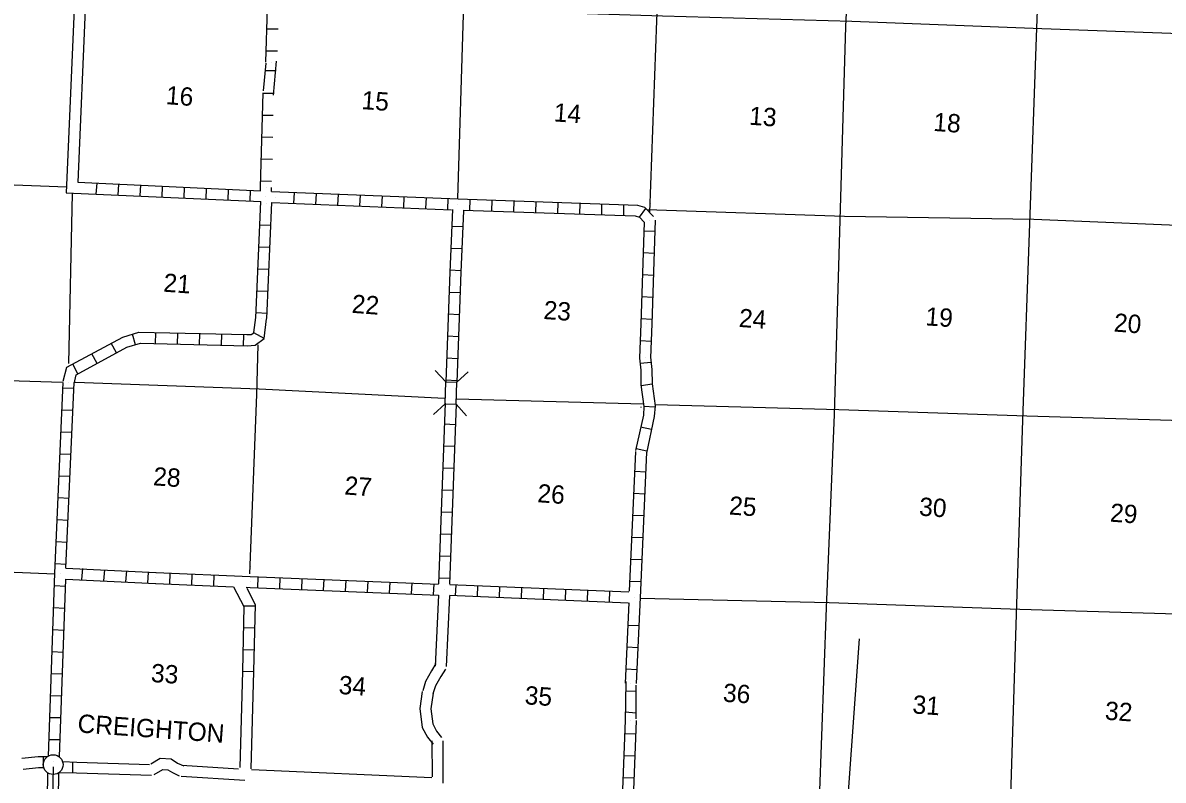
# Model space of a CAD drawing. Extents: x -2721982 to 866285, y 207901 to 16197285.
# Drawn here: x 799509 to 830683, y 16092570 to 16113279 of the extents above; entities that cross this region are included whole.
import ezdxf

# ---------------------------------------------------------------- set-up
doc = ezdxf.new("R2010")
doc.units = 0
for name, color, linetype in [('L1', 7, 'Continuous'), ('L10', 7, 'Continuous'), ('L11', 7, 'Continuous'), ('L13', 7, 'Continuous'), ('L14', 7, 'Continuous'), ('L16', 7, 'Continuous'), ('L18', 7, 'Continuous'), ('L8', 7, 'Continuous')]:
    doc.layers.add(name, color=color, linetype=linetype)

msp = doc.modelspace()

# ---------------------------------------------------------------- linework, layer by layer
at = {"layer": 'L1'}
msp.add_line((821521, 16084444), (822384, 16096433), dxfattribs=at)
at = {"layer": 'L10'}
for p, q in [((805513, 16095554), (805443, 16092915)), ((805814, 16095545), (805741, 16092877)), ((800983, 16093067), (802972, 16093001)), ((803857, 16092979), (805407, 16092884)), ((805758, 16092867), (810688, 16092646)), ((800976, 16092769), (803026, 16092704)), ((803836, 16092679), (805577, 16092570))]:
    msp.add_line(p, q, dxfattribs=at)
for points in [[(803006, 16093015), (803260, 16093172), (803560, 16093151), (803736, 16093038), (803907, 16092967)], [(803103, 16092723), (803339, 16092865), (803472, 16092856), (803600, 16092780), (803786, 16092691)]]:
    msp.add_lwpolyline(points, dxfattribs=at)
at = {"layer": 'L11'}
for p, q in [((810871, 16097630), (810781, 16095686)), ((811170, 16097608), (811082, 16095681)), ((810693, 16093650), (810697, 16092662)), ((810994, 16093645), (810994, 16092490))]:
    msp.add_line(p, q, dxfattribs=at)
for points in [[(800925, 16113871), (800696, 16108630)], [(801225, 16113862), (801009, 16108918)], [(810803, 16095760), (810680, 16095559), (810517, 16095270), (810440, 16095016)], [(811060, 16095607), (810937, 16095407), (810792, 16095150), (810718, 16094929)], [(810430, 16094992), (810363, 16094528), (810426, 16094013), (810574, 16093743), (810728, 16093556)], [(810728, 16094953), (810664, 16094523), (810718, 16094109), (810820, 16093909), (810959, 16093740)]]:
    msp.add_lwpolyline(points, dxfattribs=at)
at = {"layer": 'L13'}
for points in [[(812010, 16124973), (811758, 16118798), (811544, 16113507), (811391, 16108472)], [(817239, 16124722), (817054, 16118543), (816830, 16113336), (816643, 16108100)], [(822522, 16124518), (822256, 16118378), (821999, 16113182), (821843, 16107879), (821687, 16102567), (821474, 16097285), (821281, 16092035), (821117, 16086741), (820931, 16081473), (820746, 16076114), (820614, 16071135)], [(827624, 16124369), (827411, 16118266), (827221, 16113128)], [(806548, 16113859), (811704, 16113630), (816998, 16113467), (822176, 16113320), (827368, 16113122), (832660, 16112934), (838052, 16112739), (842980, 16112602)], [(827216, 16113128), (827026, 16107791), (826840, 16102414), (826667, 16097112), (826498, 16091852), (826260, 16086563), (825973, 16081295), (825838, 16075931), (825604, 16065696)], [(786946, 16109293), (790476, 16109156), (795694, 16108982), (800702, 16108797)], [(800856, 16108611), (800756, 16103964)], [(816567, 16108177), (821969, 16107995), (827143, 16107908), (832383, 16107690), (837757, 16107479), (842808, 16107308)], [(805931, 16104471), (805893, 16103118), (805707, 16098210)], [(785936, 16104102), (790305, 16103863), (795533, 16103604), (800594, 16103457)], [(800937, 16103449), (805971, 16103271), (811032, 16103016)], [(811366, 16103000), (816469, 16102859)], [(816794, 16102844), (821814, 16102709), (826957, 16102531), (832135, 16102377), (837549, 16102146), (842836, 16102000), (843254, 16101987)], [(816405, 16102780), (816404, 16102763)], [(786800, 16098775), (790053, 16098625), (795278, 16098425), (800384, 16098208)], [(816388, 16097551), (821552, 16097430), (826761, 16097248), (831980, 16097090), (837333, 16096923), (842615, 16096718), (844168, 16096657)]]:
    msp.add_lwpolyline(points, dxfattribs=at)
at = {"layer": 'L16'}
msp.add_circle((800339, 16092995), 270, dxfattribs=at)
at = {"layer": 'L18'}
for p, q in [((811073, 16103465), (810785, 16103770)), ((811055, 16102864), (811073, 16103465)), ((811073, 16103465), (811373, 16103452)), ((811355, 16102850), (811373, 16103452)), ((811373, 16103452), (811687, 16103739)), ((811055, 16102864), (810740, 16102568)), ((811055, 16102864), (811355, 16102850)), ((811355, 16102850), (811642, 16102537))]:
    msp.add_line(p, q, dxfattribs=at)
at = {"layer": 'L8'}
for p, q in [((806153, 16112205), (806201, 16113683)), ((806485, 16113101), (806184, 16113106)), ((806467, 16112500), (806166, 16112505)), ((806304, 16112202), (806304, 16112202)), ((806433, 16111964), (806132, 16111969)), ((806007, 16108784), (806076, 16111365)), ((806376, 16111343), (806075, 16111348)), ((806226, 16111363), (806226, 16111363)), ((806357, 16110742), (806057, 16110747)), ((806348, 16110140), (806047, 16110154)), ((806330, 16109539), (806029, 16109552)), ((801009, 16108918), (806009, 16108684)), ((801516, 16108596), (801538, 16108896)), ((802117, 16108570), (802130, 16108870)), ((802718, 16108544), (802731, 16108844)), ((803318, 16108509), (803331, 16108809)), ((803918, 16108482), (803932, 16108783)), ((804519, 16108456), (804532, 16108756)), ((806009, 16108684), (806007, 16108784)), ((806311, 16108938), (806011, 16108951)), ((806158, 16108781), (806158, 16108781)), ((806311, 16108667), (806308, 16108779)), ((806308, 16108779), (806308, 16108779)), ((800696, 16108630), (806020, 16108390)), ((805120, 16108429), (805133, 16108730)), ((805720, 16108403), (805734, 16108703)), ((806156, 16108530), (806156, 16108530)), ((806311, 16108667), (811407, 16108462)), ((806406, 16108513), (806406, 16108513)), ((806921, 16108342), (806934, 16108642)), ((807522, 16108315), (807535, 16108615)), ((808123, 16108297), (808136, 16108597)), ((808724, 16108270), (808737, 16108571)), ((809324, 16108244), (809338, 16108544)), ((809925, 16108218), (809938, 16108518)), ((810526, 16108199), (810540, 16108500)), ((811127, 16108173), (811140, 16108473)), ((811728, 16108146), (811741, 16108447)), ((805876, 16105211), (806020, 16108390)), ((806167, 16108329), (806167, 16108329)), ((806176, 16105190), (806319, 16108365)), ((806319, 16108365), (811227, 16108166)), ((811253, 16108172), (811180, 16106462)), ((811405, 16108312), (811405, 16108312)), ((811552, 16108142), (811481, 16106457)), ((812329, 16108128), (812342, 16108429)), ((812930, 16108110), (812943, 16108410)), ((813531, 16108092), (813545, 16108392)), ((814132, 16108066), (814145, 16108366)), ((814733, 16108047), (814747, 16108348)), ((815335, 16108029), (815340, 16108330)), ((815935, 16108003), (815940, 16108304)), ((816366, 16107961), (816544, 16108202)), ((816505, 16108241), (816754, 16107986)), ((816679, 16108334), (816679, 16108334)), ((816366, 16107961), (816494, 16107829)), ((816494, 16107829), (816401, 16105048)), ((816436, 16108101), (816436, 16108101)), ((816647, 16107885), (816647, 16107885)), ((816797, 16107882), (816702, 16105044)), ((806292, 16107734), (805991, 16107747)), ((811228, 16107714), (811529, 16107709)), ((816483, 16107587), (816784, 16107582)), ((806265, 16107133), (805965, 16107147)), ((811210, 16107121), (811511, 16107108)), ((816465, 16106994), (816766, 16106981)), ((806239, 16106533), (805938, 16106546)), ((811180, 16106462), (811073, 16103465)), ((811184, 16106520), (811484, 16106507)), ((811330, 16106459), (811330, 16106459)), ((811481, 16106457), (811373, 16103452)), ((816447, 16106393), (816747, 16106379)), ((806212, 16105932), (805912, 16105945)), ((811157, 16105911), (811458, 16105906)), ((816429, 16105791), (816729, 16105778)), ((806186, 16105331), (805885, 16105345)), ((805822, 16104814), (805876, 16105220)), ((806026, 16105201), (806026, 16105201)), ((806103, 16104651), (806175, 16105182)), ((811139, 16105318), (811440, 16105305)), ((816401, 16105048), (816367, 16104122)), ((816402, 16105191), (816703, 16105177)), ((816551, 16105046), (816551, 16105046)), ((816702, 16105044), (816668, 16104117)), ((802593, 16104477), (802505, 16104768)), ((803139, 16104513), (803143, 16104805)), ((803740, 16104495), (803745, 16104796)), ((804342, 16104485), (804347, 16104777)), ((804943, 16104467), (804948, 16104768)), ((805545, 16104449), (805550, 16104749)), ((806103, 16104643), (805821, 16104805)), ((805968, 16104744), (805968, 16104744)), ((811121, 16104717), (811421, 16104704)), ((802066, 16104255), (801926, 16104516)), ((816384, 16104589), (816685, 16104576)), ((801543, 16103966), (801395, 16104228)), ((811095, 16104116), (811395, 16104103)), ((816518, 16104119), (816518, 16104119)), ((801012, 16103678), (800872, 16103948)), ((816382, 16103970), (816685, 16103999)), ((811076, 16103515), (811377, 16103502)), ((800386, 16098233), (800610, 16103448)), ((800908, 16103276), (800607, 16103289)), ((800689, 16098370), (800911, 16103443)), ((800761, 16103445), (800761, 16103445)), ((816413, 16103365), (816709, 16103403)), ((811056, 16102880), (810876, 16097939)), ((811355, 16102850), (811176, 16097926)), ((800881, 16102675), (800581, 16102688)), ((816490, 16102799), (816790, 16102778)), ((811032, 16102313), (811332, 16102300)), ((816399, 16102228), (816695, 16102165)), ((800855, 16102074), (800554, 16102088)), ((811014, 16101712), (811314, 16101699)), ((816272, 16101635), (816569, 16101572)), ((800828, 16101474), (800528, 16101487)), ((816258, 16101560), (816084, 16097740)), ((816558, 16101539), (816381, 16097560)), ((816408, 16101550), (816408, 16101550)), ((810987, 16101111), (811287, 16101098)), ((816236, 16101018), (816536, 16101005)), ((800802, 16100873), (800501, 16100886)), ((810969, 16100510), (811269, 16100497)), ((816210, 16100417), (816510, 16100404)), ((800775, 16100272), (800475, 16100286)), ((810951, 16099909), (811251, 16099895)), ((816183, 16099817), (816484, 16099803)), ((800749, 16099672), (800448, 16099685)), ((810924, 16099308), (811225, 16099295)), ((816157, 16099216), (816457, 16099203)), ((800722, 16099071), (800422, 16099084)), ((800696, 16098470), (800395, 16098484)), ((810906, 16098707), (811206, 16098693)), ((816130, 16098615), (816431, 16098602)), ((800209, 16093224), (800386, 16098233)), ((800536, 16098231), (800536, 16098231)), ((800689, 16098370), (803157, 16098251)), ((801126, 16098054), (801148, 16098354)), ((801726, 16098020), (801748, 16098319)), ((802327, 16097993), (802348, 16098293)), ((802927, 16097958), (802948, 16098258)), ((803149, 16098252), (805727, 16098142)), ((803528, 16097932), (803541, 16098232)), ((804128, 16097905), (804141, 16098206)), ((804729, 16097887), (804743, 16098188)), ((805738, 16098409), (805738, 16098409)), ((800678, 16097869), (800377, 16097882)), ((800510, 16093211), (800684, 16098070)), ((800684, 16098070), (803136, 16097952)), ((803144, 16097951), (805271, 16097857)), ((803146, 16098102), (803146, 16098102)), ((805271, 16097857), (805550, 16097318)), ((805614, 16097849), (805722, 16097841)), ((805722, 16097841), (810871, 16097630)), ((805725, 16097991), (805725, 16097991)), ((805727, 16098142), (810875, 16097930)), ((805931, 16097834), (805944, 16098135)), ((806531, 16097808), (806545, 16098108)), ((807132, 16097781), (807145, 16098082)), ((807733, 16097763), (807747, 16098064)), ((808334, 16097737), (808347, 16098037)), ((808935, 16097710), (808948, 16098011)), ((809535, 16097684), (809549, 16097984)), ((810137, 16097666), (810150, 16097966)), ((810737, 16097639), (810751, 16097939)), ((810888, 16098105), (811188, 16098092)), ((811185, 16097925), (816074, 16097724)), ((811338, 16097613), (811351, 16097913)), ((811939, 16097595), (811952, 16097895)), ((812540, 16097568), (812553, 16097868)), ((813141, 16097542), (813154, 16097842)), ((816104, 16098015), (816404, 16098001)), ((805629, 16097823), (805864, 16097370)), ((811023, 16097778), (811023, 16097778)), ((811171, 16097625), (816061, 16097424)), ((813741, 16097515), (813754, 16097815)), ((814342, 16097497), (814356, 16097797)), ((814943, 16097470), (814956, 16097771)), ((815544, 16097444), (815557, 16097744)), ((816231, 16097570), (816231, 16097570)), ((816381, 16097568), (816279, 16095215)), ((800651, 16097268), (800351, 16097282)), ((805550, 16097318), (805519, 16095553)), ((805561, 16097342), (805862, 16097337)), ((805864, 16097370), (805813, 16095545)), ((816078, 16097422), (815978, 16095220)), ((800633, 16096667), (800333, 16096680)), ((805542, 16096741), (805843, 16096736)), ((816051, 16096813), (816351, 16096800)), ((800615, 16096066), (800314, 16096079)), ((805533, 16096141), (805834, 16096136)), ((816024, 16096213), (816325, 16096199)), ((800588, 16095465), (800288, 16095478)), ((805519, 16095553), (805813, 16095545)), ((815998, 16095612), (816298, 16095599)), ((816128, 16095218), (816128, 16095218)), ((800571, 16094872), (800270, 16094877)), ((815987, 16095015), (816267, 16095003)), ((815980, 16094437), (816268, 16094416)), ((800553, 16094271), (800252, 16094276)), ((815972, 16094208), (815902, 16092305)), ((816123, 16094205), (816123, 16094205)), ((816273, 16094203), (816203, 16092300)), ((815963, 16093849), (816263, 16093835)), ((800526, 16093670), (800225, 16093675)), ((800078, 16092916), (800075, 16093217)), ((815936, 16093248), (816237, 16093235)), ((800340, 16092939), (800340, 16092939)), ((800357, 16093072), (800357, 16093072)), ((800592, 16093080), (800983, 16093067)), ((800873, 16092772), (800879, 16093070)), ((800507, 16092784), (800976, 16092769)), ((815918, 16092647), (816219, 16092633))]:
    msp.add_line(p, q, dxfattribs=at)
for points in [[(806364, 16111302), (806448, 16112234)], [(806088, 16111423), (806159, 16112171)], [(811407, 16108462), (816308, 16108294), (816505, 16108241)], [(811545, 16108160), (816253, 16107997), (816366, 16107961)], [(800613, 16103481), (800715, 16103859), (802239, 16104686), (802684, 16104822), (805634, 16104752), (805751, 16104760), (805821, 16104805)], [(800909, 16103410), (800968, 16103656), (802353, 16104410), (802729, 16104517), (805645, 16104450), (805864, 16104467), (806103, 16104651)], [(816366, 16104105), (816402, 16103785), (816406, 16103383), (816489, 16102791), (816472, 16102549), (816260, 16101585)], [(816670, 16104134), (816704, 16103796), (816710, 16103411), (816791, 16102803), (816770, 16102511), (816556, 16101514)], [(815990, 16095269), (815977, 16094166)], [(816267, 16095166), (816268, 16094245)], [(799486, 16093176), (799925, 16093220), (800184, 16093218)], [(799515, 16092873), (799936, 16092918), (800070, 16092916)], [(800340, 16092939), (800323, 16092053), (800351, 16091535), (800211, 16087693)], [(800186, 16092773), (800173, 16092051), (800201, 16091533), (800061, 16087699)], [(800486, 16092769), (800473, 16092056), (800501, 16091536), (800365, 16087813)]]:
    msp.add_lwpolyline(points, dxfattribs=at)

# ---------------------------------------------------------------- texts
at = {"layer": 'L14'}
for s, rotation, p in [('16', 355.8844, (803409, 16111055)), ('15', 355.8844, (808756, 16110921)), ('14', 355.8844, (814012, 16110585)), ('13', 355.8844, (819353, 16110494)), ('18', 355.8844, (824388, 16110324)), ('21', 355.8845, (803341, 16105929)), ('22', 355.8845, (808489, 16105350)), ('23', 355.8845, (813732, 16105182)), ('24', 355.8845, (819073, 16104965)), ('19', 355.8844, (824173, 16105008)), ('20', 355.8845, (829324, 16104838)), ('28', 355.8845, (803061, 16100635)), ('27', 355.8845, (808290, 16100384)), ('26', 355.8845, (813564, 16100172)), ('25', 355.8845, (818804, 16099837)), ('30', 355.8845, (823999, 16099807)), ('29', 355.8845, (829218, 16099641)), ('33', 355.8845, (803000, 16095258)), ('34', 355.8845, (808132, 16094931)), ('35', 355.8845, (813217, 16094649)), ('36', 355.8845, (818637, 16094719)), ('31', 355.8845, (823819, 16094397)), ('32', 355.8845, (829079, 16094227))]:
    msp.add_text(s, height=500.8, rotation=rotation, dxfattribs=at).set_placement(p)
at = {"layer": 'L16'}
msp.add_text('CREIGHTON', height=500.8, rotation=355.8851, dxfattribs=at).set_placement((800993, 16093879))

doc.saveas('drawing.dxf')
